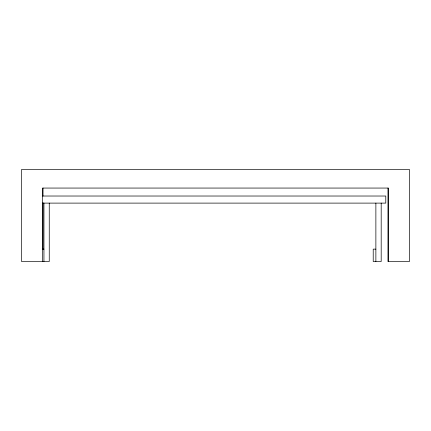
<?xml version="1.0" encoding="UTF-8"?>
<svg xmlns="http://www.w3.org/2000/svg" width="431" height="431" viewBox="0 0 431 431"><rect width="100%" height="100%" fill="white"/><g stroke="black" fill="none" stroke-linecap="round" stroke-linejoin="round"><path stroke-width="0.65" d="M42.691 196.024L385.783 196.024L385.783 203.109L42.691 203.109M42.615 249.134L43.94 249.134M375.875 249.134L373.219 249.134L373.219 261.531L381.187 261.531L381.187 203.109M388.39 261.531L388.39 188.061L42.61 188.061L42.61 261.531M387.97 188.061L387.97 261.531L409.45 261.531L409.45 169.469L21.55 169.469L21.55 261.531L49.253 261.531L49.253 203.109M375.875 203.109L375.875 261.531M43.94 203.109L43.94 261.531M43.03 188.061L43.03 196.073M43.03 202.753L43.03 249.506"/></g></svg>
